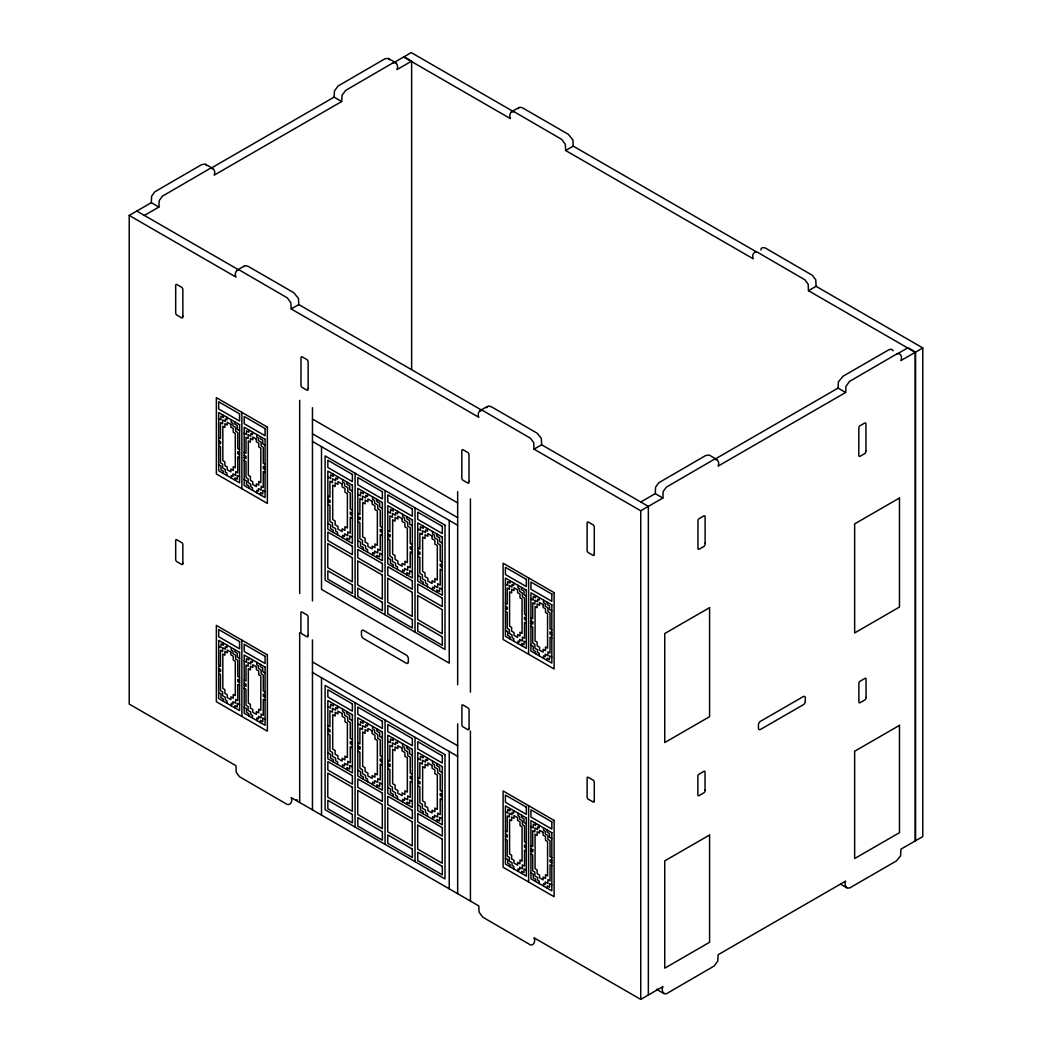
<?xml version="1.0" encoding="UTF-8"?>
<svg xmlns="http://www.w3.org/2000/svg" width="1052" height="1052" viewBox="0 0 1052 1052"><rect width="100%" height="100%" fill="white"/><g stroke="black" fill="none" stroke-linecap="round" stroke-linejoin="round"><path stroke-width="1.5" d="M760.82 249.995C760.82 246.641 765.172 247.391 766.921 248.93L812.499 275.4L815.773 279.858L816.063 286.315L808.475 290.707L808.173 284.237L804.912 279.793L759.334 253.322C755.336 249.653 750.996 254.058 753.232 258.805L565.634 150.502L565.305 144.295L561.702 139.39L515.98 112.814C511.877 109.132 508.234 114.181 510.391 118.6L403.652 56.979M518.044 108.737L519.898 107.172L522.489 107.83L568.251 134.248L572.893 139.916L573.235 146.123L756.559 251.967M486.432 407.755L488.483 406.033L491.35 406.756L537.112 433.174L541.32 438.303L541.622 444.772L534.022 449.151L533.732 442.682L530.458 438.237L484.88 411.766C480.895 408.097 476.543 412.515 478.778 417.263L291.194 308.959L290.852 302.752L287.249 297.834L241.526 271.271C237.423 267.589 233.781 272.626 235.937 277.057L129.212 215.436L129.212 704.064L235.937 765.685L236.24 772.26L239.514 776.744L285.092 803.215C289.155 806.937 293.416 802.295 291.194 797.587L478.778 905.89L479.107 912.189L482.723 917.147L528.446 943.723C532.628 947.444 536.178 942.171 534.022 937.779L640.747 999.4L662.865 986.631C660.722 991.023 664.272 996.297 668.454 992.562L714.177 965.999L717.78 961.041L718.108 954.743L845.65 881.103C843.428 885.81 847.688 890.452 851.752 886.744L896.396 860.957L900.604 855.776L900.906 849.201L922.788 836.564L922.788 347.936L816.063 286.315M243.827 266.55L245.445 265.63L248.035 266.274L293.797 292.706L298.452 298.373L298.781 304.567L482.105 410.411M129.212 215.436L151.317 202.668L158.905 207.047L159.207 200.577L162.481 196.132L208.059 169.661C212.044 165.992 216.396 170.411 214.161 175.158L341.703 101.518L342.031 95.311L345.635 90.406L391.357 63.83C395.46 60.148 399.116 65.198 396.946 69.616L411.621 61.148L411.621 369.41M210.821 168.32L334.115 97.139L341.703 101.518M393.356 62.923L411.253 52.6L513.718 111.762M144.387 215.436L158.905 207.047M236.647 270.456L244.235 266.077M511.088 112.012L518.689 107.62M291.194 308.959L298.781 304.567M565.634 150.502L573.235 146.123M479.554 410.911L487.142 406.532M640.747 502.014L655.278 493.625L662.865 498.004L663.168 491.534L666.429 487.089L712.007 460.618C716.004 456.949 720.344 461.368 718.108 466.115L845.65 392.475L845.979 386.268L849.595 381.363L895.318 354.787C899.421 351.105 903.063 356.155 900.906 360.573L922.788 347.936M714.768 459.277L838.063 388.096L845.65 392.475M897.317 353.88L907.981 347.725L915.569 352.104L915.569 840.732M534.022 449.151L640.747 510.772L662.865 498.004M297.4 800.007L295.796 800.138M657.198 989.432L657.973 989.406M396.249 63.028L388.109 58.333L384.848 58.846L338.047 86.027L334.444 90.932L334.115 97.139M213.385 168.807L205.193 164.086L201.59 164.651L154.881 191.753L151.619 196.198L151.317 202.668M717.332 459.763L709.14 455.043L705.537 455.608L658.841 482.71L655.567 487.155L655.278 493.625M404.021 56.769L411.621 61.148M808.475 290.707L915.201 352.315L915.201 840.942M136.799 211.058L239.264 270.206M541.622 444.772L648.348 506.393L648.348 995.021M312.457 419.038L457.659 502.882M312.457 433.779L457.659 517.61M312.457 441.445L457.659 525.277M327.843 477.003L330.538 478.555L330.538 474.833L333.3 476.438L333.3 474.202M352.381 491.166L349.685 489.614L349.685 485.892L346.923 484.301L346.923 482.053M357.812 494.295L360.507 495.86L360.507 492.139L363.282 493.743L363.282 491.508M382.363 508.471L379.667 506.919L379.667 503.198L376.892 501.594L376.892 499.358M387.78 511.601L390.476 513.166L390.476 509.444L393.251 511.048L393.251 508.813M412.331 525.776L409.636 524.225L409.636 520.503L406.861 518.899L406.861 516.663M417.749 528.906L420.445 530.471L420.445 526.75L423.22 528.354L423.22 526.105M442.3 543.082L439.604 541.53L439.604 537.809L436.83 536.204L436.83 533.969M218.671 418.512L220.973 419.827L220.973 416.119L223.326 417.473L223.326 415.238M239.567 430.57L237.265 429.242L237.265 425.521L234.912 424.166L234.912 421.931M244.182 433.24L246.484 434.555L246.484 430.847L248.837 432.201L248.837 429.966M265.078 445.298L262.776 443.97L262.776 440.249L260.423 438.894L260.423 436.659M505.42 584.057L507.721 585.385L507.721 581.664L510.075 583.032L510.075 580.796M526.316 596.116L524.028 594.801L524.028 591.079L521.66 589.712L521.66 587.476M530.931 598.785L533.232 600.113L533.232 596.392L535.586 597.76L535.586 595.524M551.827 610.844L549.525 609.529L549.525 605.807L547.172 604.44L547.172 602.204M327.843 496.031L329.933 497.241L329.947 481.237L332.471 482.697L332.471 478.818L335.627 480.632L335.627 478.055L337.587 479.186L337.587 476.661M352.381 510.207L350.29 508.997L350.277 492.98L347.752 491.521L347.752 487.628L344.596 485.814L344.596 483.236L342.636 482.105L342.636 479.594M357.812 513.337L359.902 514.546L359.915 498.543L362.453 500.002L362.453 496.123L365.596 497.938L365.596 495.347L367.556 496.478L367.556 493.967M382.363 527.512L380.259 526.302L380.245 510.286L377.721 508.826L377.721 504.934L374.578 503.119L374.578 500.542L372.618 499.411L372.618 496.899M387.78 530.642L389.884 531.852L389.884 515.848L392.422 517.308L392.422 513.415L395.565 515.243L395.565 512.653L397.524 513.784L397.524 511.272M412.331 544.818L410.241 543.608L410.227 527.591L407.689 526.131L407.689 522.239L404.547 520.424L404.547 517.847L402.587 516.716L402.587 514.191M417.749 547.947L419.853 549.157L419.866 533.154L422.391 534.613L422.391 530.721L425.534 532.549L425.534 529.958L427.493 531.089L427.493 528.577M442.3 562.11L440.209 560.9L440.196 544.897L437.671 543.437L437.671 539.544L434.515 537.73L434.515 535.139L432.556 534.008L432.556 531.497M327.948 499.161L330.052 500.371L330.052 502.514L327.948 501.304M352.381 513.271L350.29 512.061L350.29 514.204L352.381 515.414M382.363 530.576L380.259 529.366L380.259 531.51L382.363 532.72M412.331 547.868L410.241 546.659L410.241 548.815L412.331 550.025M417.868 551.077L419.958 552.287L419.958 554.43L417.868 553.221M442.3 565.174L440.209 563.964L440.209 566.121L442.3 567.33M218.671 437.54L220.46 438.566L220.473 422.575L222.616 423.811L222.616 419.919L225.299 421.471L225.299 418.893L226.969 419.853L226.969 417.342M239.567 449.598L237.778 448.573L237.778 432.556L235.622 431.32L235.622 427.428L232.939 425.876L232.939 423.298L231.269 422.339L231.269 419.827M244.182 452.268L245.971 453.294L245.971 437.303L248.127 438.539L248.127 434.647L250.81 436.199L250.81 433.621L252.48 434.581L252.48 432.07M265.078 464.327L263.289 463.301L263.276 447.284L261.133 446.048L261.133 442.156L258.45 440.604L258.45 438.026L256.78 437.067L256.78 434.555M505.42 603.098L507.209 604.124L507.222 588.121L509.365 589.37L509.365 585.477L512.048 587.029L512.048 584.439L513.718 585.412L513.718 582.887M526.316 615.157L524.527 614.131L524.527 598.115L522.371 596.878L522.371 592.986L519.688 591.434L519.688 588.857L518.018 587.897L518.018 585.385M530.931 617.826L532.72 618.852L532.733 602.849L534.876 604.098L534.876 600.205L537.559 601.757L537.559 599.167L539.229 600.127L539.229 597.615M551.827 629.885L550.038 628.846L550.025 612.843L547.882 611.593L547.882 607.714L545.199 606.162L545.199 603.585L543.529 602.625L543.529 600.1M218.777 440.656L220.552 441.682L220.552 443.839L218.777 442.813M239.567 452.662L237.778 451.637L237.778 453.793L239.567 454.819M244.274 455.385L246.063 456.41L246.063 458.567L244.274 457.541M265.078 467.39L263.289 466.365L263.289 468.508L265.078 469.547M505.525 606.215L507.301 607.241L507.301 609.397L505.525 608.358M526.316 618.221L524.527 617.195L524.527 619.339L526.316 620.364M551.827 632.949L550.038 631.91L550.038 634.067L551.827 635.092M327.843 504.263L329.933 505.473L329.947 521.476L332.471 522.936L332.471 526.828L335.627 528.643L335.627 531.234L337.587 532.365L337.587 534.876M352.381 518.426L350.29 517.216L350.277 533.219L347.752 531.76L347.752 535.652L344.596 533.824L344.596 536.415L342.636 535.284L342.636 537.796M357.812 521.568L359.902 522.765L359.915 538.782L362.453 540.241L362.453 544.134L365.596 545.949L365.596 548.539L367.556 549.657L367.556 552.182M382.363 535.731L380.259 534.521L380.245 550.525L377.721 549.065L377.721 552.957L374.578 551.13L374.578 553.72L372.618 552.589L372.618 555.101M387.78 538.861L389.884 540.07L389.884 556.087L392.422 557.547L392.422 561.439L395.565 563.254L395.565 565.831L397.524 566.962L397.524 569.474M412.331 553.036L410.241 551.827L410.227 567.83L407.689 566.37L407.689 570.25L404.547 568.435L404.547 571.026L402.587 569.895L402.587 572.406M417.749 556.166L419.853 557.376L419.866 573.393L422.391 574.852L422.391 578.745L425.534 580.559L425.534 583.137L427.493 584.268L427.493 586.779M442.3 570.342L440.209 569.132L440.196 585.136L437.671 583.676L437.671 587.555L434.515 585.74L434.515 588.318L432.556 587.187L432.556 589.712M218.671 445.772L220.46 446.798L220.473 462.814L222.616 464.05L222.616 467.943L225.299 469.481L225.299 472.072L226.969 473.032L226.969 475.543M239.567 457.83L237.778 456.805L237.778 472.795L235.622 471.559L235.622 475.451L232.939 473.9L232.939 476.477L231.269 475.517L231.269 478.029M244.182 460.5L245.971 461.526L245.971 477.529L248.127 478.778L248.127 482.671L250.81 484.209L250.81 486.8L252.48 487.76L252.48 490.271M265.078 472.558L263.289 471.52L263.276 487.523L261.133 486.287L261.133 490.166L258.45 488.628L258.45 491.205L256.78 490.245L256.78 492.757M505.42 611.317L507.209 612.356L507.222 628.36L509.365 629.609L509.365 633.488L512.048 635.04L512.048 637.617L513.718 638.59L513.718 641.102M526.316 623.376L524.527 622.35L524.527 638.354L522.371 637.104L522.371 640.997L519.688 639.458L519.688 642.036L518.018 641.076L518.018 643.587M530.931 626.045L532.72 627.071L532.733 643.088L534.876 644.337L534.876 648.216L537.559 649.768L537.559 652.345L539.229 653.305L539.229 655.83M551.827 638.104L550.038 637.078L550.025 653.082L547.882 651.832L547.882 655.725L545.199 654.173L545.199 656.764L543.529 655.804L543.529 658.315M327.843 523.291L330.538 524.843L330.538 528.564L333.3 530.169L333.3 532.404M352.381 537.467L349.685 535.902L349.685 539.623L346.923 538.019L346.923 540.268M357.812 540.596L360.507 542.148L360.507 545.87L363.282 547.474L363.282 549.709M382.363 554.772L379.667 553.207L379.667 556.929L376.892 555.324L376.892 557.56M387.78 557.902L390.476 559.454L390.476 563.175L393.251 564.779L393.251 567.015M412.331 572.078L409.636 570.513L409.636 574.234L406.861 572.63L406.861 574.865M417.749 575.207L420.445 576.759L420.445 580.48L423.22 582.072L423.22 584.32M442.3 589.37L439.604 587.818L439.604 591.54L436.83 589.935L436.83 592.171M218.671 464.8L220.973 466.128L220.973 469.849L223.326 471.204L223.326 473.439M239.567 476.858L237.265 475.543L237.265 479.252L234.912 477.897L234.912 480.133M244.182 479.528L246.484 480.856L246.484 484.564L248.837 485.932L248.837 488.167M265.078 491.586L262.776 490.258L262.776 493.98L260.423 492.625L260.423 494.861M505.42 630.358L507.721 631.687L507.721 635.395L510.075 636.762L510.075 638.998M526.316 642.417L524.028 641.089L524.028 644.81L521.66 643.443L521.66 645.691M530.931 645.086L533.232 646.401L533.232 650.123L535.586 651.49L535.586 653.726M551.827 657.145L549.525 655.817L549.525 659.538L547.172 658.171L547.172 660.406M840.706 884.259L847.031 887.914M312.457 661.918L457.659 745.75M312.457 672.504L457.659 756.349M327.843 706.497L330.538 708.062L330.538 704.34L333.3 705.945L333.3 703.696M352.381 720.673L349.685 719.121L349.685 715.399L346.923 713.795L346.923 711.56M357.812 723.802L360.507 725.354L360.507 721.646L363.282 723.237L363.282 721.001M382.363 737.978L379.667 736.413L379.667 732.705L376.892 731.101L376.892 728.865M387.78 741.108L390.476 742.659L390.476 738.951L393.251 740.542L393.251 738.307M412.331 755.283L409.636 753.719L409.636 750.01L406.861 748.406L406.861 746.17M417.749 758.413L420.445 759.965L420.445 756.256L423.22 757.848L423.22 755.612M442.3 772.589L439.604 771.024L439.604 767.316L436.83 765.711L436.83 763.476M218.671 646.257L220.973 647.585L220.973 643.863L223.326 645.231L223.326 642.996M239.567 658.328L237.265 657L237.265 653.279L234.912 651.924L234.912 649.689M244.182 660.985L246.484 662.313L246.484 658.591L248.837 659.959L248.837 657.724M265.078 673.043L262.776 671.728L262.776 668.007L260.423 666.652L260.423 664.404M505.42 811.815L507.721 813.143L507.721 809.422L510.075 810.79L510.075 808.554M526.316 823.874L524.028 822.559L524.028 818.837L521.66 817.47L521.66 815.234M530.931 826.543L533.232 827.871L533.232 824.15L535.586 825.518L535.586 823.269M551.827 838.602L549.525 837.274L549.525 833.565L547.172 832.198L547.172 829.962M327.843 725.538L329.933 726.748L329.947 710.744L332.471 712.204L332.471 708.312L335.627 710.139L335.627 707.549L337.587 708.68L337.587 706.168M352.381 739.701L350.29 738.491L350.277 722.487L347.752 721.028L347.752 717.135L344.596 715.321L344.596 712.73L342.636 711.599L342.636 709.087M357.812 742.843L359.902 744.053L359.915 728.05L362.453 729.509L362.453 725.617L365.596 727.432L365.596 724.854L367.556 725.985L367.556 723.474M382.363 757.006L380.259 755.796L380.245 739.793L377.721 738.333L377.721 734.441L374.578 732.626L374.578 730.035L372.618 728.904L372.618 726.393M387.78 760.149L389.884 761.346L389.884 745.355L392.422 746.815L392.422 742.922L395.565 744.737L395.565 742.16L397.524 743.291L397.524 740.779M412.331 774.311L410.241 773.102L410.227 757.098L407.689 755.638L407.689 751.746L404.547 749.931L404.547 747.341L402.587 746.21L402.587 743.698M417.749 777.441L419.853 778.651L419.866 762.661L422.391 764.12L422.391 760.228L425.534 762.043L425.534 759.465L427.493 760.596L427.493 758.084M442.3 791.617L440.209 790.407L440.196 774.39L437.671 772.931L437.671 769.051L434.515 767.224L434.515 764.646L432.556 763.515L432.556 761.004M218.671 665.298L220.46 666.324L220.473 650.333L222.616 651.569L222.616 647.677L225.299 649.229L225.299 646.651L226.969 647.611L226.969 645.1M239.567 677.356L237.778 676.331L237.778 660.314L235.622 659.078L235.622 655.186L232.939 653.634L232.939 651.057L231.269 650.097L231.269 647.585M244.182 680.026L245.971 681.052L245.971 665.048L248.127 666.297L248.127 662.405L250.81 663.957L250.81 661.366L252.48 662.339L252.48 659.828M265.078 692.084L263.289 691.059L263.276 675.042L261.133 673.806L261.133 669.914L258.45 668.362L258.45 665.784L256.78 664.825L256.78 662.313M505.42 830.856L507.209 831.882L507.222 815.879L509.365 817.128L509.365 813.235L512.048 814.787L512.048 812.197L513.718 813.157L513.718 810.645M526.316 842.915L524.527 841.876L524.527 825.873L522.371 824.623L522.371 820.744L519.688 819.192L519.688 816.615L518.018 815.642L518.018 813.13M530.931 845.571L532.72 846.61L532.733 830.607L534.876 831.856L534.876 827.963L537.559 829.502L537.559 826.925L539.229 827.885L539.229 825.373M551.827 857.643L550.038 856.604L550.025 840.601L547.882 839.351L547.882 835.459L545.199 833.92L545.199 831.343L543.529 830.37L543.529 827.858M327.948 728.668L330.052 729.878L330.052 732.021L327.948 730.811M352.381 742.765L350.29 741.555L350.29 743.711L352.381 744.921M382.363 760.07L380.259 758.86L380.259 761.017L382.363 762.227M412.331 777.375L410.241 776.166L410.241 778.322L412.331 779.532M417.868 780.571L419.958 781.781L419.958 783.937L417.868 782.727M442.3 794.681L440.209 793.471L440.209 795.628L442.3 796.837M218.777 668.414L220.552 669.44L220.552 671.597L218.777 670.571M239.567 680.42L237.778 679.395L237.778 681.538L239.567 682.577M244.274 683.142L246.063 684.168L246.063 686.325L244.274 685.299M265.078 695.148L263.289 694.123L263.289 696.266L265.078 697.292M505.525 833.973L507.301 834.999L507.301 837.155L505.525 836.116M526.316 845.979L524.527 844.94L524.527 847.097L526.316 848.122M551.827 860.707L550.038 859.668L550.038 861.825L551.827 862.85M327.843 733.757L329.933 734.967L329.947 750.983L332.471 752.443L332.471 756.335L335.627 758.15L335.627 760.727L337.587 761.858L337.587 764.37M352.381 747.933L350.29 746.723L350.277 762.726L347.752 761.267L347.752 765.146L344.596 763.331L344.596 765.909L342.636 764.778L342.636 767.289M357.812 751.062L359.902 752.272L359.915 768.289L362.453 769.748L362.453 773.641L365.596 775.456L365.596 778.033L367.556 779.164L367.556 781.675M382.363 765.238L380.259 764.028L380.245 780.019L377.721 778.559L377.721 782.451L374.578 780.637L374.578 783.214L372.618 782.083L372.618 784.595M387.78 768.368L389.884 769.577L389.884 785.594L392.422 787.054L392.422 790.946L395.565 792.761L395.565 795.338L397.524 796.469L397.524 798.981M412.331 782.543L410.241 781.334L410.227 797.324L407.689 795.864L407.689 799.757L404.547 797.942L404.547 800.519L402.587 799.388L402.587 801.9M417.749 785.673L419.853 786.883L419.866 802.9L422.391 804.359L422.391 808.238L425.534 810.066L425.534 812.644L427.493 813.775L427.493 816.286M442.3 799.849L440.209 798.639L440.196 814.629L437.671 813.17L437.671 817.062L434.515 815.247L434.515 817.825L432.556 816.694L432.556 819.206M218.671 673.53L220.46 674.556L220.473 690.559L222.616 691.808L222.616 695.701L225.299 697.239L225.299 699.83L226.969 700.79L226.969 703.301M239.567 685.588L237.778 684.55L237.778 700.553L235.622 699.317L235.622 703.196L232.939 701.658L232.939 704.235L231.269 703.275L231.269 705.787M244.182 688.245L245.971 689.284L245.971 705.287L248.127 706.536L248.127 710.429L250.81 711.967L250.81 714.545L252.48 715.518L252.48 718.029M265.078 700.316L263.289 699.278L263.276 715.281L261.133 714.032L261.133 717.924L258.45 716.386L258.45 718.963L256.78 718.003L256.78 720.515M505.42 839.075L507.209 840.101L507.222 856.118L509.365 857.367L509.365 861.246L512.048 862.798L512.048 865.375L513.718 866.335L513.718 868.847M526.316 851.134L524.527 850.108L524.527 866.112L522.371 864.862L522.371 868.755L519.688 867.203L519.688 869.794L518.018 868.821L518.018 871.345M530.931 853.803L532.72 854.829L532.733 870.846L534.876 872.082L534.876 875.974L537.559 877.526L537.559 880.103L539.229 881.063L539.229 883.575M551.827 865.862L550.038 864.836L550.025 880.84L547.882 879.59L547.882 883.483L545.199 881.931L545.199 884.522L543.529 883.548L543.529 886.06M327.843 752.798L330.538 754.35L330.538 758.071L333.3 759.662L333.3 761.911M352.381 766.961L349.685 765.409L349.685 769.13L346.923 767.526L346.923 769.762M357.812 770.103L360.507 771.655L360.507 775.377L363.282 776.968L363.282 779.203M382.363 784.266L379.667 782.714L379.667 786.436L376.892 784.831L376.892 787.067M387.78 787.409L390.476 788.961L390.476 792.682L393.251 794.273L393.251 796.509M412.331 801.571L409.636 800.02L409.636 803.741L406.861 802.137L406.861 804.372M417.749 804.701L420.445 806.266L420.445 809.987L423.22 811.579L423.22 813.814M442.3 818.877L439.604 817.325L439.604 821.033L436.83 819.442L436.83 821.678M218.671 692.558L220.973 693.886L220.973 697.594L223.326 698.962L223.326 701.197M239.567 704.616L237.265 703.288L237.265 707.01L234.912 705.655L234.912 707.891M244.182 707.286L246.484 708.614L246.484 712.322L248.837 713.69L248.837 715.925M265.078 719.344L262.776 718.016L262.776 721.738L260.423 720.37L260.423 722.619M505.42 858.116L507.721 859.431L507.721 863.153L510.075 864.52L510.075 866.756M526.316 870.175L524.028 868.847L524.028 872.568L521.66 871.201L521.66 873.436M530.931 872.844L533.232 874.159L533.232 877.881L535.586 879.235L535.586 881.484M551.827 884.903L549.525 883.575L549.525 887.296L547.172 885.929L547.172 888.164M656.514 989.288L664.114 993.667M388.661 58.636L389.293 59.754M205.797 164.428L206.494 165.651M893.253 350.71L891.399 349.146L888.808 349.803L843.047 376.221L838.391 381.889L838.063 388.096M640.747 510.772L640.747 999.4M528.617 577.929L528.617 654.239M528.617 805.687L528.617 881.997M470.428 498.898L470.428 692.111M470.428 731.153L470.428 901.064M457.659 491.534L457.659 684.734M457.659 723.776L457.659 893.687M449.243 520.424L449.243 663.141L321.517 589.396L321.517 446.679M449.243 751.483L449.243 888.861M415.027 507.814L415.027 632.147M415.027 737.321L415.027 861.641M385.058 490.521L385.058 614.841M385.058 720.015L385.058 844.335M355.089 473.216L355.089 597.536M355.089 702.71L355.089 827.043M321.517 677.738L321.517 815.129M312.457 407.689L312.457 600.902M312.457 639.945L312.457 809.856M299.688 400.325L299.688 593.525M299.688 632.568L299.688 802.492M241.868 412.371L241.868 488.68M241.868 640.129L241.868 716.438M182.864 316.034L182.864 316.968A1.999 1.157 60 0 1 181.444 317.73L177.104 315.232A1.999 1.157 60 0 1 175.684 312.865L175.697 285.263A1.999 1.157 60 0 1 176.96 284.566L181.549 287.222A1.999 1.157 60 0 1 182.838 289.339L182.864 316.034M182.851 563.122L182.851 563.78A1.683 0.973 60 0 1 181.667 564.437L176.881 561.676A1.683 0.973 60 0 1 175.684 559.677L175.697 540.333A1.683 0.973 60 0 1 176.762 539.755L181.759 542.635A1.683 0.973 60 0 1 182.838 544.423L182.851 563.122M308.078 635.421L308.078 636.079A1.683 0.973 60 0 1 306.882 636.723L302.095 633.962A1.683 0.973 60 0 1 300.898 631.976L300.911 612.632A1.683 0.973 60 0 1 301.977 612.04L306.974 614.92A1.683 0.973 60 0 1 308.065 616.722L308.078 635.421M308.144 388.372L308.144 389.293A1.999 1.157 60 0 1 306.737 390.068L302.384 387.557A1.999 1.157 60 0 1 300.977 385.203L300.99 357.601A1.999 1.157 60 0 1 302.24 356.904L306.842 359.56A1.999 1.157 60 0 1 308.131 361.678L308.144 388.372M705.129 543.24L705.129 544.16A1.999 1.157 -60 0 1 703.709 546.567L699.37 549.078A1.999 1.157 -60 0 1 697.949 548.342L697.963 520.727A1.999 1.157 -60 0 1 699.225 518.583L703.827 515.927A1.999 1.157 -60 0 1 705.103 516.558L705.129 543.24M705.05 790.197L705.05 790.841A1.67 0.96 -60 0 1 703.867 792.853L699.067 795.628A1.67 0.96 -60 0 1 697.884 795.01L697.884 776.034A1.67 0.96 -60 0 1 698.936 774.233L703.959 771.34A1.67 0.96 -60 0 1 705.037 771.866L705.05 790.197M468.995 481.461L468.995 482.197A1.999 1.157 60 0 1 467.575 482.934L463.235 480.422A1.999 1.157 60 0 1 461.828 478.016L461.841 450.427A1.999 1.157 60 0 1 463.13 449.783L467.719 452.439A1.999 1.157 60 0 1 468.982 454.582L468.995 481.461M469.074 728.536L469.06 729.062A1.683 0.973 60 0 1 467.877 729.68L463.09 726.919A1.683 0.973 60 0 1 461.894 724.881L461.907 705.55A1.683 0.973 60 0 1 462.998 705.011L467.995 707.891A1.683 0.973 60 0 1 469.06 709.706L469.074 728.536M594.288 553.799L594.275 554.535A1.999 1.157 60 0 1 592.868 555.272L588.528 552.76A1.999 1.157 60 0 1 587.108 550.354L587.121 522.752A1.999 1.157 60 0 1 588.41 522.121L593.012 524.777A1.999 1.157 60 0 1 594.275 526.92L594.288 553.799M594.288 800.822L594.288 801.348A1.683 0.973 60 0 1 593.091 801.966L588.305 799.204A1.683 0.973 60 0 1 587.108 797.179L587.121 777.836A1.683 0.973 60 0 1 588.213 777.297L593.21 780.189A1.683 0.973 60 0 1 594.275 782.004L594.288 800.822M865.967 450.598L865.967 451.334A1.999 1.157 -60 0 1 864.56 453.701L860.207 456.213A1.999 1.157 -60 0 1 858.8 455.437L858.813 427.822A1.999 1.157 -60 0 1 860.102 425.692L864.705 423.049A1.999 1.157 -60 0 1 865.954 423.732L865.967 450.598M866.046 697.41L866.046 697.923A1.67 0.96 -60 0 1 864.862 699.909L860.049 702.683A1.67 0.96 -60 0 1 858.879 702.026L858.879 683.05A1.67 0.96 -60 0 1 859.971 681.262L864.981 678.369A1.67 0.96 -60 0 1 866.033 678.948L866.046 697.41M408.347 661.813L408.347 661.971A3.051 1.762 60 0 1 406.177 663.154L363.65 638.603A3.051 1.762 60 0 1 361.454 634.974L361.454 631.7A3.051 1.762 60 0 1 363.4 630.319L406.348 655.107A3.051 1.762 60 0 1 408.347 658.762L408.347 661.813M805.319 700.987L805.319 701.145A3.051 1.762 -60 0 1 803.163 704.827L760.622 729.378A3.051 1.762 -60 0 1 758.439 728.273L758.426 725.012A3.051 1.762 -60 0 1 760.372 721.383L803.32 696.582A3.051 1.762 -60 0 1 805.319 697.936L805.319 700.987M709.587 607.648L664.746 633.528L664.746 742.567L709.587 716.675L709.587 607.648M899.473 498.017L854.645 523.896L854.645 632.936L899.473 607.043L899.473 498.017M709.587 834.999L664.746 860.878L664.746 968.169L709.587 942.276L709.587 834.999M899.473 725.367L854.645 751.246L854.645 858.537L899.473 832.658L899.473 725.367M444.996 525.119L325.107 455.91L325.107 580.231L444.996 649.452L444.996 525.119M352.381 474.439L327.843 460.263L327.843 467.469L352.381 481.632L352.381 474.439M382.363 491.744L357.812 477.569L357.812 484.762L382.363 498.937L382.363 491.744M412.331 509.05L387.78 494.874L387.78 502.067L412.331 516.243L412.331 509.05M442.3 526.355L417.749 512.179L417.749 519.372L442.3 533.548L442.3 526.355M267.366 427.099L216.357 397.656L216.357 473.965L267.366 503.408L267.366 427.099M554.115 592.657L503.106 563.201L503.106 639.511L554.115 668.967L554.115 592.657M239.567 413.844L218.671 401.785L218.671 408.978L239.567 421.037L239.567 413.844M265.078 428.572L244.182 416.5L244.182 423.693L265.078 435.765L265.078 428.572M526.316 579.389L505.42 567.33L505.42 574.523L526.316 586.582L526.316 579.389M551.827 594.117L530.931 582.058L530.931 589.251L551.827 601.31L551.827 594.117M352.381 485.209L327.843 471.046L327.843 529.248L352.381 543.424L352.381 485.209M382.363 502.514L357.812 488.352L357.812 546.553L382.363 560.716L382.363 502.514M412.331 519.819L387.78 505.657L387.78 563.859L412.331 578.021L412.331 519.819M442.3 537.125L417.749 522.949L417.749 581.164L442.3 595.327L442.3 537.125M239.567 424.613L218.671 412.555L218.671 470.757L239.567 482.815L239.567 424.613M265.078 439.341L244.182 427.283L244.182 485.485L265.078 497.543L265.078 439.341M526.316 590.172L505.42 578.1L505.42 636.315L526.316 648.374L526.316 590.172M551.827 604.887L530.931 592.828L530.931 651.043L551.827 663.102L551.827 604.887M342.15 484.065L337.942 481.619L337.942 484.407L335.141 482.802L335.141 486.55L332.708 485.143L332.708 519.57L335.141 520.964L335.141 524.724L337.942 526.342L337.942 529.13L342.15 531.562L342.15 528.775L344.964 530.392L344.964 526.631L347.384 528.038L347.384 493.612L344.964 492.218L344.964 488.47L342.15 486.852L342.15 484.065M372.132 501.357L367.911 498.924L367.911 501.712L365.11 500.094L365.11 503.855L362.677 502.448L362.677 536.875L365.11 538.269L365.11 542.03L367.911 543.647L367.911 546.435L372.132 548.868L372.132 546.08L374.933 547.697L374.933 543.937L377.352 545.344L377.352 510.917L374.933 509.523L374.933 505.762L372.132 504.145L372.132 501.357M402.101 518.662L397.88 516.23L397.88 519.017L395.079 517.4L395.079 521.161L392.659 519.754L392.659 554.167L395.079 555.574L395.079 559.322L397.88 560.94L397.88 563.727L402.101 566.16L402.101 563.372L404.902 564.99L404.902 561.242L407.334 562.649L407.334 528.222L404.902 526.828L404.902 523.068L402.101 521.45L402.101 518.662M432.07 535.968L427.862 533.535L427.862 536.323L425.061 534.705L425.061 538.466L422.628 537.059L422.628 571.473L425.061 572.88L425.061 576.627L427.862 578.245L427.862 581.033L432.07 583.465L432.07 580.678L434.87 582.295L434.87 578.547L437.303 579.954L437.303 545.528L434.87 544.134L434.87 540.373L432.07 538.755L432.07 535.968M230.861 424.337L227.271 422.26L227.271 425.047L224.891 423.68L224.891 427.428L222.827 426.231L222.827 460.658L224.891 461.854L224.891 465.602L227.271 466.983L227.271 469.771L230.861 471.835L230.861 469.047L233.242 470.428L233.242 466.667L235.306 467.864L235.306 433.45L233.242 432.254L233.242 428.506L230.861 427.125L230.861 424.337M256.372 439.065L252.782 436.988L252.782 439.775L250.402 438.408L250.402 442.156L248.325 440.959L248.325 475.386L250.402 476.569L250.402 480.33L252.782 481.698L252.782 484.485L256.372 486.563L256.372 483.775L258.753 485.156L258.753 481.395L260.817 482.592L260.817 448.178L258.753 446.982L258.753 443.234L256.372 441.853L256.372 439.065M517.61 589.896L514.02 587.818L514.02 590.606L511.64 589.225L511.64 592.986L509.576 591.789L509.576 626.203L511.64 627.4L511.64 631.161L514.02 632.528L514.02 635.316L517.61 637.394L517.61 634.606L519.99 635.973L519.99 632.226L522.068 633.422L522.068 598.996L519.99 597.812L519.99 594.051L517.61 592.684L517.61 589.896M543.121 604.611L539.531 602.546L539.531 605.334L537.151 603.953L537.151 607.714L535.073 606.517L535.073 640.931L537.151 642.128L537.151 645.875L539.531 647.256L539.531 650.044L543.121 652.122L543.121 649.334L545.501 650.701L545.501 646.954L547.566 648.15L547.566 613.724L545.501 612.527L545.501 608.779L543.121 607.398L543.121 604.611M360.021 517.676L357.917 516.466L357.917 518.61L360.021 519.819L360.021 517.676M389.99 534.981L387.899 533.772L387.899 535.915L389.99 537.125L389.99 534.981M532.812 621.969L531.023 620.943L531.023 623.086L532.812 624.125L532.812 621.969M352.381 546.251L327.843 532.088L327.843 540.504L352.381 554.68L352.381 546.251M382.363 563.556L357.812 549.394L357.812 557.81L382.363 571.986L382.363 563.556M412.331 580.862L387.78 566.699L387.78 575.115L412.331 589.291L412.331 580.862M442.3 598.167L417.749 583.991L417.749 592.421L442.3 606.583L442.3 598.167M352.328 557.731L327.777 543.555L327.777 567.685L352.328 581.848L352.328 557.731M382.297 575.036L357.746 560.861L357.746 584.991L382.297 599.153L382.297 575.036M412.266 592.342L387.715 578.166L387.715 602.283L412.266 616.459L412.266 592.342M442.234 609.647L417.697 595.471L417.697 619.589L442.234 633.764L442.234 609.647M352.381 584.978L327.843 570.815L327.843 579.231L352.381 593.407L352.381 584.978M382.363 602.283L357.812 588.107L357.812 596.537L382.363 610.699L382.363 602.283M412.331 619.589L387.78 605.413L387.78 613.842L412.331 628.005L412.331 619.589M442.3 636.894L417.749 622.718L417.749 631.147L442.3 645.31L442.3 636.894M444.996 754.626L325.107 685.404L325.107 809.738L444.996 878.946L444.996 754.626M267.366 654.857L216.357 625.401L216.357 701.71L267.366 731.166L267.366 654.857M352.381 703.946L327.843 689.77L327.843 696.963L352.381 711.139L352.381 703.946M382.363 721.251L357.812 707.076L357.812 714.269L382.363 728.444L382.363 721.251M412.331 738.557L387.78 724.381L387.78 731.574L412.331 745.75L412.331 738.557M442.3 755.862L417.749 741.686L417.749 748.879L442.3 763.055L442.3 755.862M554.115 820.415L503.106 790.959L503.106 867.269L554.115 896.725L554.115 820.415M239.567 641.588L218.671 629.53L218.671 636.723L239.567 648.795L239.567 641.588M265.078 656.317L244.182 644.258L244.182 651.451L265.078 663.51L265.078 656.317M526.316 807.147L505.42 795.088L505.42 802.282L526.316 814.34L526.316 807.147M551.827 821.875L530.931 809.816L530.931 817.009L551.827 829.068L551.827 821.875M352.381 714.716L327.843 700.54L327.843 758.755L352.381 772.918L352.381 714.716M382.363 732.021L357.812 717.845L357.812 776.047L382.363 790.223L382.363 732.021M412.331 749.326L387.78 735.151L387.78 793.353L412.331 807.528L412.331 749.326M442.3 766.632L417.749 752.456L417.749 810.658L442.3 824.834L442.3 766.632M239.567 652.371L218.671 640.313L218.671 698.515L239.567 710.573L239.567 652.371M265.078 667.1L244.182 655.041L244.182 713.243L265.078 725.301L265.078 667.1M526.316 817.917L505.42 805.858L505.42 864.06L526.316 876.132L526.316 817.917M551.827 832.645L530.931 820.586L530.931 878.788L551.827 890.847L551.827 832.645M342.15 713.558L337.942 711.126L337.942 713.913L335.141 712.296L335.141 716.044L332.708 714.65L332.708 749.063L335.141 750.471L335.141 754.218L337.942 755.836L337.942 758.623L342.15 761.056L342.15 758.268L344.964 759.886L344.964 756.138L347.384 757.545L347.384 723.118L344.964 721.711L344.964 717.964L342.15 716.346L342.15 713.558M372.132 730.864L367.911 728.431L367.911 731.219L365.11 729.601L365.11 733.349L362.677 731.955L362.677 766.369L365.11 767.776L365.11 771.524L367.911 773.141L367.911 775.929L372.132 778.362L372.132 775.574L374.933 777.191L374.933 773.444L377.352 774.851L377.352 740.424L374.933 739.017L374.933 735.269L372.132 733.652L372.132 730.864M402.101 748.169L397.88 745.736L397.88 748.524L395.079 746.907L395.079 750.655L392.659 749.261L392.659 783.674L395.079 785.081L395.079 788.829L397.88 790.447L397.88 793.234L402.101 795.667L402.101 792.879L404.902 794.497L404.902 790.749L407.334 792.143L407.334 757.729L404.902 756.322L404.902 752.574L402.101 750.957L402.101 748.169M432.07 765.475L427.862 763.042L427.862 765.83L425.061 764.212L425.061 767.96L422.628 766.566L422.628 800.98L425.061 802.387L425.061 806.134L427.862 807.752L427.862 810.54L432.07 812.972L432.07 810.185L434.87 811.802L434.87 808.054L437.303 809.448L437.303 775.035L434.87 773.628L434.87 769.88L432.07 768.262L432.07 765.475M230.861 652.095L227.271 650.018L227.271 652.805L224.891 651.438L224.891 655.186L222.827 653.989L222.827 688.416L224.891 689.599L224.891 693.36L227.271 694.728L227.271 697.515L230.861 699.593L230.861 696.805L233.242 698.186L233.242 694.425L235.306 695.622L235.306 661.208L233.242 660.012L233.242 656.251L230.861 654.883L230.861 652.095M256.372 666.823L252.782 664.746L252.782 667.533L250.402 666.166L250.402 669.914L248.325 668.717L248.325 703.144L250.402 704.327L250.402 708.088L252.782 709.456L252.782 712.243L256.372 714.321L256.372 711.533L258.753 712.901L258.753 709.153L260.817 710.35L260.817 675.923L258.753 674.74L258.753 670.979L256.372 669.611L256.372 666.823M517.61 817.641L514.02 815.576L514.02 818.364L511.64 816.983L511.64 820.744L509.576 819.547L509.576 853.961L511.64 855.158L511.64 858.905L514.02 860.286L514.02 863.074L517.61 865.152L517.61 862.364L519.99 863.731L519.99 859.984L522.068 861.18L522.068 826.754L519.99 825.557L519.99 821.809L517.61 820.428L517.61 817.641M543.121 832.369L539.531 830.304L539.531 833.092L537.151 831.711L537.151 835.459L535.073 834.275L535.073 868.689L537.151 869.886L537.151 873.633L539.531 875.014L539.531 877.802L543.121 879.866L543.121 877.079L545.501 878.459L545.501 874.712L547.566 875.908L547.566 841.482L545.501 840.285L545.501 836.537L543.121 835.157L543.121 832.369M360.021 747.17L357.917 745.96L357.917 748.117L360.021 749.326L360.021 747.17M389.99 764.475L387.899 763.265L387.899 765.422L389.99 766.632L389.99 764.475M532.812 849.727L531.023 848.701L531.023 850.844L532.812 851.87L532.812 849.727M352.381 775.758L327.843 761.582L327.843 770.011L352.381 784.174L352.381 775.758M382.363 793.063L357.812 778.888L357.812 787.317L382.363 801.479L382.363 793.063M412.331 810.369L387.78 796.193L387.78 804.609L412.331 818.785L412.331 810.369M442.3 827.674L417.749 813.498L417.749 821.914L442.3 836.09L442.3 827.674M352.328 787.238L327.777 773.062L327.777 797.179L352.328 811.355L352.328 787.238M382.297 804.543L357.746 790.368L357.746 814.485L382.297 828.66L382.297 804.543M412.266 821.849L387.715 807.673L387.715 831.79L412.266 845.966L412.266 821.849M442.234 839.141L417.697 824.978L417.697 849.096L442.234 863.271L442.234 839.141M352.381 814.485L327.843 800.309L327.843 808.738L352.381 822.901L352.381 814.485M382.363 831.79L357.812 817.614L357.812 826.03L382.363 840.206L382.363 831.79M412.331 849.096L387.78 834.92L387.78 843.336L412.331 857.511L412.331 849.096M442.3 866.401L417.749 852.225L417.749 860.641L442.3 874.817L442.3 866.401"/></g></svg>
